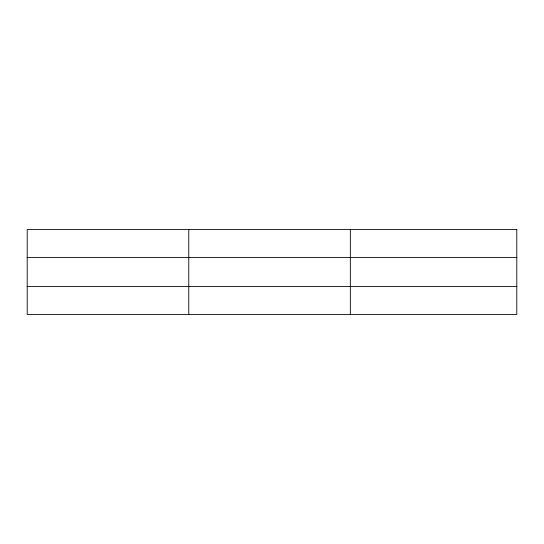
<?xml version="1.0" encoding="UTF-8"?>
<svg xmlns="http://www.w3.org/2000/svg" width="544" height="544" viewBox="0 0 544 544"><rect width="100%" height="100%" fill="white"/><g stroke="black" fill="none" stroke-linecap="round" stroke-linejoin="round"><path stroke-width="0.82" d="M188.768 314.48L188.768 229.52M350.336 314.48L350.336 229.52M27.2 257.557L516.8 257.557M27.2 286.443L516.8 286.443M516.8 229.52L516.8 314.48L27.2 314.48L27.2 229.52L516.8 229.52"/></g></svg>
